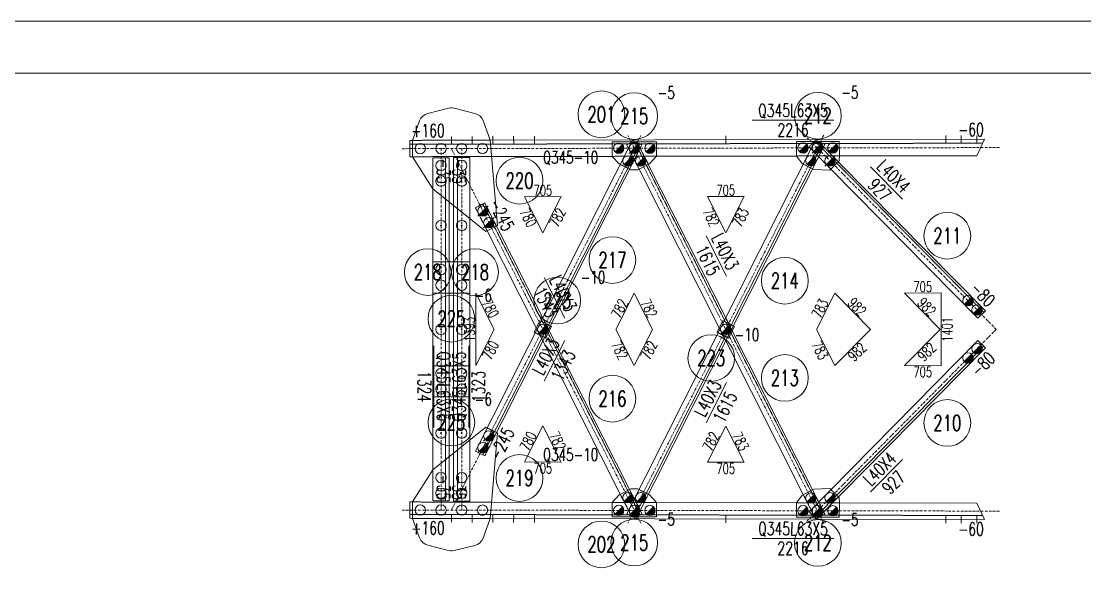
# Model space of a CAD drawing. Extents: x -62666 to 126696, y -48828 to 60042.
# Drawn here: x -54043 to -49945, y 33776 to 35882 of the extents above; entities that cross this region are included whole.
import ezdxf
from ezdxf.enums import TextEntityAlignment as Align

# ---------------------------------------------------------------- set-up
doc = ezdxf.new("R2010")
doc.units = 0
doc.header["$MEASUREMENT"] = 0
doc.linetypes.add('Dash', pattern=[2.75, 2, -0.75])
doc.linetypes.add('DashDot', pattern=[15.6, 9, -3, 0.6, -3])
doc.layers.get('0').update_dxf_attribs({"linetype": 'CONTINUOUS', "lineweight": 25})
doc.styles.get("Standard").update_dxf_attribs({"font": 'simplex.shx', "width": 0.7, "height": 3, "bigfont": 'gbhzfs.shx'})

# ---------------------------------------------------------------- blocks, each defined once
blk = doc.blocks.new('M16X50S')
at = {"color": 3, "linetype": 'Continuous', "lineweight": 13}
blk.add_line((-1, -1), (1, 1), dxfattribs=at)
blk.add_circle((0, 0), 1, dxfattribs=at)
for radius in [0.9, 0.8, 0.7, 0.6, 0.5, 0.4, 0.3, 0.2, 0.1]:
    blk.add_arc((0, 0), radius, 225, 45, dxfattribs=at)
blk = doc.blocks.new('M16X40S')
at = {"color": 3, "linetype": 'Continuous', "lineweight": 13}
blk.add_line((-0.707, -0.707), (0.707, 0.707), dxfattribs=at)
blk.add_circle((0, 0), 1, dxfattribs=at)
for radius in [0.9, 0.8, 0.7, 0.6, 0.5, 0.4, 0.3, 0.2, 0.1]:
    blk.add_arc((0, 0), radius, 225, 45, dxfattribs=at)
blk = doc.blocks.new('M20X45S')
at = {"color": 3, "linetype": 'Continuous', "lineweight": 13}
blk.add_circle((0, 0), 1, dxfattribs=at)
blk = doc.blocks.new('DefaultBolt')
at = {"color": 3, "linetype": 'Continuous', "lineweight": 13}
for p, q in [((-0.1, -0.1), (0.1, 0.1)), ((0.1, -0.1), (-0.1, 0.1))]:
    blk.add_line(p, q, dxfattribs=at)
blk.add_circle((0, 0), 1, dxfattribs=at)

msp = doc.modelspace()

# ---------------------------------------------------------------- linework, layer by layer
at = {"color": 7, "linetype": 'Continuous', "lineweight": 18}
for p, q in [((-62666.47025, 35881.84325), (-45846.47025, 35881.84325)), ((-62166.47025, 35681.84325), (-46046.47025, 35681.84325))]:
    msp.add_line(p, q, dxfattribs=at)
at = {"color": 7, "linetype": 'Continuous', "lineweight": 13}
for p, q in [((-51226.26636, 35500.38252), (-50911.26688, 35500.95547)), ((-50646.74247, 35196.11304), (-50769.64441, 35320.69278)), ((-51324.78824, 34899.07132), (-51403.64014, 35055.29993)), ((-51948.56105, 34738.09797), (-52027.52849, 34894.26822)), ((-52452.2938, 34631.74993), (-52452.2938, 34316.74993)), ((-52318.29367, 34631.79844), (-52318.29367, 34316.79844)), ((-51948.56946, 34651.43378), (-52027.53689, 34495.26354)), ((-51324.78824, 34490.47705), (-51403.64014, 34334.24844)), ((-50646.73561, 34193.45653), (-50769.63486, 34068.87413)), ((-51226.26636, 33889.16585), (-50911.26688, 33888.5929))]:
    msp.add_line(p, q, dxfattribs=at)
at = {"color": 1, "linetype": 'Dash', "lineweight": 0}
for p, q in [((-52545.27026, 35407.98323), (-50337.41209, 35411.99911)), ((-52535.3517, 35423.0013), (-52235.35219, 35423.54697)), ((-51693.32533, 35413.97375), (-51709.39456, 35405.86327)), ((-51668.72876, 35414.06648), (-51693.32533, 35413.97375)), ((-51674.35607, 35417.56735), (-51690.05447, 35417.5388)), ((-50953.27949, 33978.79808), (-51677.67296, 35414.03276)), ((-51626.37183, 35330.14507), (-51668.72876, 35414.06648)), ((-50989.26281, 35415.15836), (-51007.05935, 35397.60037)), ((-50968.05043, 35415.01489), (-50989.26281, 35415.15836)), ((-50969.32685, 35418.84973), (-50985.05087, 35418.82113)), ((-50333.27431, 34760.18191), (-50979.3637, 35415.09141)), ((-50894.28049, 35340.23788), (-50968.05043, 35415.01489)), ((-51709.39456, 35405.86327), (-51662.08123, 35312.12178)), ((-51007.05935, 35397.60037), (-50922.75495, 35312.14509)), ((-52229.98022, 35360.55663), (-52535.2371, 35360.0014)), ((-52456.29367, 35236.20143), (-52456.29367, 35356.20143)), ((-52456.29367, 35356.20143), (-52393.29367, 35356.20143)), ((-52408.29367, 35356.20143), (-52408.29367, 34033.34694)), ((-52393.29367, 35356.20143), (-52393.29367, 35185.61907)), ((-52377.2938, 35356.34694), (-52377.2938, 35172.77286)), ((-52314.2938, 35356.34694), (-52377.2938, 35356.34694)), ((-52362.2938, 35356.34694), (-52362.2938, 34033.20143)), ((-52314.2938, 35122.1905), (-52314.2938, 35356.34694)), ((-51595.20825, 35361.71122), (-51765.20797, 35361.40201)), ((-51734.21171, 35330.21108), (-51698.51565, 35312.16138)), ((-50890.20062, 35362.99356), (-51055.20035, 35362.69344)), ((-51029.15815, 35331.43176), (-50993.44875, 35313.40847)), ((-52256.8913, 35181.6607), (-52292.58736, 35163.611)), ((-52292.58736, 35163.611), (-52247.46342, 35074.37148)), ((-51658.28122, 33980.08839), (-52264.03051, 35178.05076)), ((-52211.76737, 35092.42118), (-52256.8913, 35181.6607)), ((-52456.29367, 34834.77419), (-52456.29367, 34954.77419)), ((-52393.29367, 34954.77419), (-52393.29367, 34834.77419)), ((-52377.2938, 34954.77419), (-52377.2938, 34834.77419)), ((-52314.2938, 34834.77419), (-52314.2938, 34954.77419)), ((-52039.63451, 34726.19053), (-52003.93845, 34708.14083)), ((-52007.89586, 34689.23393), (-52033.10873, 34739.09625)), ((-51334.67984, 34726.1042), (-51298.97044, 34708.08091)), ((-51302.88625, 34689.22581), (-51328.0897, 34739.16119)), ((-52026.50042, 34663.52107), (-52062.19648, 34681.57077)), ((-52058.3216, 34700.31444), (-52033.10873, 34650.45212)), ((-51321.49956, 34663.44417), (-51357.20896, 34681.46746)), ((-51353.29315, 34700.32256), (-51328.0897, 34650.38718)), ((-52456.29367, 34434.77419), (-52456.29367, 34554.77419)), ((-52393.29367, 34554.77419), (-52393.29367, 34434.77419)), ((-52377.2938, 34554.77419), (-52377.2938, 34434.77419)), ((-52314.2938, 34434.77419), (-52314.2938, 34554.77419)), ((-52211.76737, 34297.12719), (-52247.46342, 34315.17689)), ((-52314.2938, 34033.20143), (-52314.2938, 34267.35787)), ((-52393.29367, 34203.9293), (-52393.29367, 34033.34694)), ((-52377.2938, 34216.77551), (-52377.2938, 34033.20143)), ((-52456.29367, 34033.34694), (-52456.29367, 34153.34694)), ((-51734.23072, 34059.3749), (-51691.80173, 33975.46505)), ((-51651.14201, 33983.69833), (-51698.53467, 34077.4246)), ((-51626.37402, 34059.39897), (-51662.08342, 34077.42226)), ((-51029.15815, 34058.11661), (-50987.25399, 33975.09227)), ((-50946.13761, 33982.40274), (-50993.44875, 34076.13991)), ((-50894.30214, 34049.29428), (-50922.77812, 34077.38554)), ((-52229.98022, 34028.99174), (-52535.2371, 34029.54697)), ((-52393.29367, 34033.34694), (-52456.29367, 34033.34694)), ((-52377.2938, 34033.20143), (-52314.2938, 34033.20143)), ((-51595.21906, 34027.83717), (-51765.21878, 34028.14638)), ((-50890.20062, 34026.55481), (-51055.20035, 34026.85493)), ((-52545.27026, 33981.56514), (-50337.41209, 33977.54926)), ((-51691.80173, 33975.46505), (-51667.20524, 33975.57597)), ((-51667.20524, 33975.57597), (-51651.14201, 33983.69833)), ((-50987.25399, 33975.09227), (-50962.20684, 33974.29226)), ((-50962.20684, 33974.29226), (-50946.13761, 33982.40274)), ((-52535.3517, 33966.54707), (-52235.35219, 33966.0014)), ((-51686.24822, 33972.00265), (-51670.49926, 33971.974)), ((-50985.53165, 33970.72812), (-50971.83144, 33970.7032))]:
    msp.add_line(p, q, dxfattribs=at)
at = {"color": 2, "linetype": 'DashDot', "lineweight": 0}
for p, q in [((-51655.46117, 35441.63031), (-52385.30214, 33998.25757)), ((-50950.47484, 35442.93932), (-51705.05733, 33947.89141)), ((-50950.47484, 33946.60905), (-51705.05733, 35441.65696)), ((-50285.63291, 34694.80333), (-51013.89102, 35433.00329)), ((-52575.23929, 35390.92869), (-50270.23843, 35395.12126)), ((-52425.29367, 35391.20143), (-52425.29367, 33998.34694)), ((-51655.45276, 33947.90144), (-52385.29374, 35391.27419)), ((-52345.2938, 35391.34694), (-52345.2938, 33998.20143)), ((-50285.63673, 34694.77419), (-51013.88234, 33956.555)), ((-52575.23929, 33998.61968), (-50270.23843, 33994.42711))]:
    msp.add_line(p, q, dxfattribs=at)
at = {"color": 7, "linetype": 'Continuous', "lineweight": 0}
for p, q in [((-51658.28962, 35409.44336), (-52264.03892, 34211.481)), ((-50953.27949, 35410.75029), (-51680.82704, 33969.26647)), ((-50333.27645, 34629.39486), (-50984.27111, 33969.48461))]:
    msp.add_line(p, q, dxfattribs=at)
at = {"color": 1, "linetype": 'Continuous', "lineweight": 0}
for p, q in [((-51962.36913, 35206.13929), (-52103.37282, 35205.88282)), ((-52103.37282, 35205.88282), (-52032.93582, 35066.58282)), ((-52032.93582, 35066.58282), (-51962.36913, 35206.13929)), ((-51257.34989, 35207.07969), (-51398.35385, 35206.82321)), ((-51398.35385, 35206.82321), (-51327.91673, 35067.26674)), ((-51327.91673, 35067.26674), (-51257.34989, 35207.07969)), ((-51680.40487, 34834.33066), (-51750.97155, 34694.77419)), ((-51609.96775, 34694.77419), (-51680.40487, 34834.33066)), ((-50907.89559, 34834.59043), (-50978.46244, 34694.77749)), ((-50769.96859, 34694.78079), (-50907.89559, 34834.59043)), ((-50498.30523, 34834.84624), (-50639.30864, 34834.58977)), ((-50639.30864, 34834.58977), (-50501.38163, 34694.78013)), ((-50498.30523, 34554.70741), (-50498.30523, 34834.84624)), ((-52291.37774, 34834.07419), (-52291.37774, 34555.47419)), ((-52220.94074, 34694.77419), (-52291.37774, 34834.07419)), ((-52291.37774, 34555.47419), (-52220.94074, 34694.77419)), ((-51750.97155, 34694.77419), (-51680.40487, 34555.21771)), ((-51680.40487, 34555.21771), (-51609.96775, 34694.77419)), ((-50978.46244, 34694.77749), (-50907.89587, 34554.96454)), ((-50907.89587, 34554.96454), (-50769.96859, 34694.78079)), ((-50501.38163, 34694.78013), (-50639.30892, 34554.96388)), ((-50639.30892, 34554.96388), (-50498.30523, 34554.70741)), ((-52032.93582, 34322.96556), (-52103.37282, 34183.66556)), ((-51962.36913, 34183.40909), (-52032.93582, 34322.96556)), ((-51327.9171, 34322.28163), (-51398.35422, 34182.72516)), ((-51257.35054, 34182.46869), (-51327.9171, 34322.28163)), ((-52103.37282, 34183.66556), (-51962.36913, 34183.40909)), ((-51398.35422, 34182.72516), (-51257.35054, 34182.46869))]:
    msp.add_line(p, q, dxfattribs=at)
at = {"color": 7, "linetype": 'Continuous', "lineweight": 0}
for points in [[(-52396.28256, 35546.91204), (-52476.28243, 35526.76649)], [(-52389.04111, 35548.11807), (-52396.28256, 35546.91204)], [(-52381.69993, 35548.13064), (-52389.04111, 35548.11807)], [(-52374.45439, 35546.9494), (-52381.69993, 35548.13064)], [(-52294.45452, 35527.09488), (-52374.45439, 35546.9494)], [(-52507.52828, 35498.66049), (-52535.3517, 35423.0013)], [(-52502.55212, 35508.36379), (-52507.52828, 35498.66049)], [(-52495.38799, 35516.58519), (-52502.55212, 35508.36379)], [(-52486.4566, 35522.84189), (-52495.38799, 35516.58519)], [(-52476.28243, 35526.76649), (-52486.4566, 35522.84189)], [(-52284.23028, 35523.18573), (-52294.45452, 35527.09488)], [(-52275.25235, 35516.92368), (-52284.23028, 35523.18573)], [(-52268.05193, 35508.67926), (-52275.25235, 35516.92368)], [(-52263.05507, 35498.94028), (-52268.05193, 35508.67926)], [(-52235.35219, 35423.54697), (-52263.05507, 35498.94028)], [(-52545.29755, 35422.98321), (-52535.3517, 35423.0013)], [(-52545.18296, 35359.98331), (-52545.29755, 35422.98321)], [(-52535.3517, 35423.0013), (-52535.2371, 35360.0014)], [(-52292.59576, 34225.92075), (-51686.84647, 35423.88312)], [(-52235.35219, 35423.54697), (-50330.29653, 35427.01208)], [(-52207.30536, 35094.67739), (-52235.35219, 35423.54697)], [(-51690.05447, 35417.5388), (-51765.30983, 35417.40192)], [(-51765.30983, 35417.40192), (-51765.20797, 35361.40201)], [(-51709.39456, 33983.6851), (-50981.84701, 35425.16892)], [(-51686.84647, 35423.88312), (-51651.15041, 35405.83342)], [(-51595.31011, 35417.71113), (-51674.35607, 35417.56735)], [(-51595.20825, 35361.71122), (-51595.31011, 35417.71113)], [(-50985.05087, 35418.82113), (-51055.3022, 35418.69335)], [(-51055.3022, 35418.69335), (-51055.20035, 35362.69344)], [(-50981.84701, 35425.16892), (-50946.13761, 35407.14563)], [(-50890.30248, 35418.99347), (-50969.32685, 35418.84973)], [(-50890.20062, 35362.99356), (-50890.30248, 35418.99347)], [(-50330.29653, 35427.01208), (-50360.18189, 35363.95761)], [(-51651.15041, 35405.83342), (-52256.89971, 34207.87106)], [(-50946.13761, 35407.14563), (-51673.68516, 33965.66181)], [(-52535.2371, 35360.0014), (-52545.18296, 35359.98331)], [(-52535.2371, 35360.0014), (-52456.29367, 35236.20143)], [(-51765.20797, 35361.40201), (-52229.98022, 35360.55663)], [(-51765.20797, 35361.40201), (-51738.67372, 35332.46729)], [(-51738.67372, 35332.46729), (-51734.21171, 35330.21108)], [(-51666.5449, 35309.86886), (-51621.90816, 35332.39798)], [(-51328.0897, 34739.16119), (-51626.37183, 35330.14507)], [(-51621.90816, 35332.39798), (-51595.20825, 35361.71122)], [(-51055.20035, 35362.69344), (-51595.20825, 35361.71122)], [(-51055.20035, 35362.69344), (-51033.62182, 35333.68467)], [(-51033.62182, 35333.68467), (-51029.15815, 35331.43176)], [(-50926.31494, 35308.63282), (-50890.72244, 35343.74824)], [(-50327.57942, 34765.80047), (-50894.28049, 35340.23788)], [(-50890.72244, 35343.74824), (-50890.20062, 35362.99356)], [(-50360.18189, 35363.95761), (-50890.20062, 35362.99356)], [(-51698.51565, 35312.16138), (-51694.05365, 35309.90516)], [(-51694.05365, 35309.90516), (-51666.5449, 35309.86886)], [(-51662.08123, 35312.12178), (-51353.29315, 34700.32256)], [(-50993.44875, 35313.40847), (-50988.98508, 35311.15556)], [(-50988.98508, 35311.15556), (-50926.31494, 35308.63282)], [(-50922.75495, 35312.14509), (-50356.05389, 34737.70767)], [(-52456.29367, 34954.77419), (-52456.29367, 35236.20143)], [(-52456.29367, 35236.20143), (-52251.92543, 35072.11527)], [(-52393.29367, 35185.61907), (-52393.29367, 34954.77419)], [(-52377.2938, 35172.77286), (-52377.2938, 34954.77419)], [(-52314.2938, 34954.77419), (-52314.2938, 35122.1905)], [(-52251.92543, 35072.11527), (-52207.30536, 35094.67739)], [(-52033.10873, 34739.09625), (-52211.76737, 35092.42118)], [(-52247.46342, 35074.37148), (-52058.3216, 34700.31444)], [(-52456.29367, 34954.77419), (-52456.29367, 34834.77419)], [(-52314.2938, 34954.77419), (-52456.29367, 34954.77419)], [(-52314.2938, 34834.77419), (-52314.2938, 34954.77419)], [(-52456.29367, 34554.77419), (-52456.29367, 34834.77419)], [(-52456.29367, 34834.77419), (-52314.2938, 34834.77419)], [(-52393.29367, 34834.77419), (-52393.29367, 34554.77419)], [(-52377.2938, 34834.77419), (-52377.2938, 34554.77419)], [(-52314.2938, 34554.77419), (-52314.2938, 34834.77419)], [(-50356.05389, 34737.70767), (-50327.57942, 34765.80047)], [(-52066.65848, 34683.82698), (-52044.09651, 34728.44674)], [(-52044.09651, 34728.44674), (-52039.63451, 34726.19053)], [(-51361.67263, 34683.72037), (-51339.14352, 34728.35712)], [(-51339.14352, 34728.35712), (-51334.67984, 34726.1042)], [(-52062.19648, 34681.57077), (-52066.65848, 34683.82698)], [(-51999.47645, 34705.88462), (-52022.03841, 34661.26486)], [(-51698.53467, 34077.4246), (-52007.89586, 34689.23393)], [(-52003.93845, 34708.14083), (-51999.47645, 34705.88462)], [(-51357.20896, 34681.46746), (-51361.67263, 34683.72037)], [(-51294.50677, 34705.828), (-51317.03589, 34661.19126)], [(-50993.44875, 34076.13991), (-51302.88625, 34689.22581)], [(-51298.97044, 34708.08091), (-51294.50677, 34705.828)], [(-52033.10873, 34650.45212), (-51734.23072, 34059.3749)], [(-52022.03841, 34661.26486), (-52026.50042, 34663.52107)], [(-51328.0897, 34650.38718), (-51029.15815, 34058.11661)], [(-51317.03589, 34661.19126), (-51321.49956, 34663.44417)], [(-51007.05189, 33991.95761), (-50356.05723, 34651.86786)], [(-50356.05723, 34651.86786), (-50327.58125, 34623.7766)], [(-50327.58125, 34623.7766), (-50978.57591, 33963.86635)], [(-52456.29367, 34554.77419), (-52456.29367, 34434.77419)], [(-52314.2938, 34554.77419), (-52456.29367, 34554.77419)], [(-52314.2938, 34434.77419), (-52314.2938, 34554.77419)], [(-52456.29367, 34153.34694), (-52456.29367, 34434.77419)], [(-52456.29367, 34434.77419), (-52314.2938, 34434.77419)], [(-52393.29367, 34434.77419), (-52393.29367, 34203.9293)], [(-52377.2938, 34434.77419), (-52377.2938, 34216.77551)], [(-52314.2938, 34267.35787), (-52314.2938, 34434.77419)], [(-52251.92543, 34317.43311), (-52456.29367, 34153.34694)], [(-52247.46342, 34315.17689), (-52251.92543, 34317.43311)], [(-52235.35219, 33966.0014), (-52207.30536, 34294.87098)], [(-52207.30536, 34294.87098), (-52211.76737, 34297.12719)], [(-52256.89971, 34207.87106), (-52292.59576, 34225.92075)], [(-52456.29367, 34153.34694), (-52535.2371, 34029.54697)], [(-51738.69273, 34057.11869), (-51765.21878, 34028.14638)], [(-51694.07266, 34079.68081), (-51738.69273, 34057.11869)], [(-51666.54709, 34079.67518), (-51694.07266, 34079.68081)], [(-51662.08342, 34077.42226), (-51666.54709, 34079.67518)], [(-51621.91035, 34057.14606), (-51626.37402, 34059.39897)], [(-51595.21906, 34027.83717), (-51621.91035, 34057.14606)], [(-51033.62182, 34055.8637), (-51055.20035, 34026.85493)], [(-50988.98508, 34078.39282), (-51033.62182, 34055.8637)], [(-50926.33762, 34080.89695), (-50988.98508, 34078.39282)], [(-50922.77812, 34077.38554), (-50926.33762, 34080.89695)], [(-52545.18296, 34029.56506), (-52545.29755, 33966.56516)], [(-52535.2371, 34029.54697), (-52545.18296, 34029.56506)], [(-52535.2371, 34029.54697), (-52535.3517, 33966.54707)], [(-51765.21878, 34028.14638), (-52229.98022, 34028.99174)], [(-51765.21878, 34028.14638), (-51765.32063, 33972.14647)], [(-51595.32091, 33971.83726), (-51595.21906, 34027.83717)], [(-51055.20035, 34026.85493), (-51595.21906, 34027.83717)], [(-51055.20035, 34026.85493), (-51055.30221, 33970.85502)], [(-50890.74264, 34045.78287), (-50894.30214, 34049.29428)], [(-50890.20062, 34026.55481), (-50890.74264, 34045.78287)], [(-50890.30248, 33970.5549), (-50890.20062, 34026.55481)], [(-50360.18189, 34025.59076), (-50890.20062, 34026.55481)], [(-50330.29653, 33962.5363), (-50360.18189, 34025.59076)], [(-51673.68516, 33965.66181), (-51709.39456, 33983.6851)], [(-50978.57591, 33963.86635), (-51007.05189, 33991.95761)], [(-52545.29755, 33966.56516), (-52535.3517, 33966.54707)], [(-52535.3517, 33966.54707), (-52507.52828, 33890.88788)], [(-52263.05507, 33890.60809), (-52235.35219, 33966.0014)], [(-52235.35219, 33966.0014), (-50330.29653, 33962.5363)], [(-51765.32063, 33972.14647), (-51686.24822, 33972.00265)], [(-51670.49926, 33971.974), (-51595.32091, 33971.83726)], [(-51055.30221, 33970.85502), (-50985.53165, 33970.72812)], [(-50971.83144, 33970.7032), (-50890.30248, 33970.5549)], [(-52507.52828, 33890.88788), (-52502.55212, 33881.18459)], [(-52502.55212, 33881.18459), (-52495.38799, 33872.96319)], [(-52495.38799, 33872.96319), (-52486.4566, 33866.70648)], [(-52486.4566, 33866.70648), (-52476.28243, 33862.78188)], [(-52476.28243, 33862.78188), (-52396.28256, 33842.63634)], [(-52374.45439, 33842.59897), (-52294.45452, 33862.45349)], [(-52294.45452, 33862.45349), (-52284.23028, 33866.36264)], [(-52284.23028, 33866.36264), (-52275.25235, 33872.62469)], [(-52275.25235, 33872.62469), (-52268.05193, 33880.86911)], [(-52268.05193, 33880.86911), (-52263.05507, 33890.60809)], [(-52396.28256, 33842.63634), (-52389.04111, 33841.4303)], [(-52389.04111, 33841.4303), (-52381.69993, 33841.41774)], [(-52381.69993, 33841.41774), (-52374.45439, 33842.59897)]]:
    msp.add_lwpolyline(points, dxfattribs=at)
at = {"color": 3, "linetype": 'Continuous', "lineweight": 20}
for points in [[(-52385.32509, 35438.27421), (-52385.27053, 35408.27426)], [(-52305.32523, 35438.41972), (-52305.27066, 35408.41977)], [(-52225.32536, 35438.56523), (-52225.27079, 35408.56528)], [(-52145.32549, 35438.71074), (-52145.27092, 35408.71079)], [(-52065.32562, 35438.85625), (-52065.27106, 35408.8563)], [(-51327.8245, 35440.1977), (-51327.76994, 35410.19775)], [(-50480.32357, 35441.73922), (-50480.269, 35411.73927)], [(-50420.32367, 35441.84835), (-50420.2691, 35411.8484)], [(-50360.32377, 35441.95749), (-50360.2692, 35411.95753)], [(-52385.32509, 33951.27417), (-52385.27053, 33981.27412)], [(-52305.32523, 33951.12865), (-52305.27066, 33981.1286)], [(-52225.32536, 33950.98314), (-52225.27079, 33980.98309)], [(-52145.32549, 33950.83763), (-52145.27092, 33980.83758)], [(-52065.32562, 33950.69212), (-52065.27106, 33980.69207)], [(-51327.8245, 33949.35068), (-51327.76994, 33979.35063)], [(-50480.32357, 33947.80915), (-50480.269, 33977.80911)], [(-50420.32367, 33947.70002), (-50420.2691, 33977.69997)], [(-50360.32377, 33947.59089), (-50360.2692, 33977.59084)]]:
    msp.add_lwpolyline(points, dxfattribs=at)
at = {"color": 7, "linetype": 'Continuous', "lineweight": 13}
for centre in [(-51807.14395, 35523.326), (-51680.49004, 35516.55636), (-50972.98241, 35517.84325), (-52122.68684, 35267.52461), (-50474.10694, 35055.29435), (-51764.71911, 34961.83963), (-52476.2938, 34915.29844), (-52294.29367, 34915.24993), (-51100.27271, 34882.04338), (-51977.11347, 34805.51342), (-52385.29374, 34735.77419), (-51383.9619, 34584.07506), (-51100.27271, 34507.505), (-51764.7107, 34427.69213), (-52385.29374, 34335.77419), (-50474.10143, 34334.28066), (-52122.68684, 34122.02376), (-51807.14395, 33866.22237), (-51680.50085, 33872.99203), (-50972.98241, 33871.70513)]:
    msp.add_circle(centre, 90, dxfattribs=at)

# ---------------------------------------------------------------- block references
at = {"color": 3, "linetype": 'Continuous', "lineweight": 13}
for name, p, xscale, yscale, zscale in [('M20X45S', (-52505.29354, 35391.05592), 20.00000000000728, 20.00000000000728, 20.00000000000454), ('M20X45S', (-52425.29367, 35391.20143), 19.99999999998545, 19.99999999998545, 19.99999999998182), ('M20X45S', (-52345.2938, 35391.34694), 19.99999999998545, 19.99999999998545, 19.99999999998182), ('M20X45S', (-52265.29394, 35391.49245), 19.99999999998545, 19.99999999998545, 19.99999999998182), ('M16X40S', (-51740.2644, 35392.44743), 19.99999999998545, 19.99999999998545, 19.99999999998182), ('M16X50S', (-51680.26449, 35392.55657), 19.99999999998545, 19.99999999998545, 19.99999999998182), ('M16X40S', (-51620.26459, 35392.6657), 19.99999999998545, 19.99999999998545, 19.99999999998182), ('M16X40S', (-51030.25677, 35393.73887), 19.99999999998545, 19.99999999998545, 19.99999999998182), ('M16X50S', (-50975.25686, 35393.8389), 19.99999999998545, 19.99999999998545, 19.99999999998182), ('M16X40S', (-50915.25696, 35393.94804), 19.99999999998545, 19.99999999998545, 19.99999999998182), ('M20X45S', (-52425.29367, 35326.20143), 19.99999999998545, 19.99999999998545, 19.99999999998182), ('M20X45S', (-52345.2938, 35326.34694), 19.99999999998545, 19.99999999998545, 19.99999999998182), ('M16X40S', (-51705.0827, 35343.49611), 19.99999999998545, 19.99999999998545, 19.99999999998182), ('M16X40S', (-51655.49109, 35343.45179), 19.99999999998545, 19.99999999998545, 19.99999999998182), ('M16X40S', (-51000.03889, 35344.73849), 19.99999999998545, 19.99999999998545, 19.99999999998182), ('M16X50S', (-50926.07486, 35343.98831), 19.99999999998545, 19.99999999998545, 19.99999999998182), ('M20X45S', (-52425.29367, 35266.20143), 19.99999999998545, 19.99999999998545, 19.99999999998182), ('M20X45S', (-52345.2938, 35266.34694), 19.99999999998545, 19.99999999998545, 19.99999999998182), ('M16X50S', (-52263.45835, 35150.32597), 19.99999999998545, 19.99999999998545, 19.99999999998182), ('M16X50S', (-52240.89638, 35105.70621), 19.99999999998545, 19.99999999998545, 19.99999999998182), ('DefaultBolt', (-52425.29367, 35094.77419), 19.99999999998545, 19.99999999998545, 19.99999999998182), ('DefaultBolt', (-52345.2938, 35094.77419), 19.99999999998545, 19.99999999998545, 19.99999999998182), ('M20X45S', (-52425.29367, 34924.77419), 19.99999999998545, 19.99999999998545, 19.99999999998182), ('M20X45S', (-52345.2938, 34924.77419), 19.99999999998545, 19.99999999998545, 19.99999999998182), ('M20X45S', (-52425.29367, 34864.77419), 19.99999999998545, 19.99999999998545, 19.99999999998182), ('M20X45S', (-52345.2938, 34864.77419), 19.99999999998545, 19.99999999998545, 19.99999999998182), ('M16X40S', (-50394.48785, 34805.14431), 19.99999999998545, 19.99999999998545, 19.99999999998182), ('M16X40S', (-50359.37357, 34769.55066), 19.99999999998545, 19.99999999998545, 19.99999999998182), ('DefaultBolt', (-52425.29367, 34694.77419), 19.99999999998545, 19.99999999998545, 19.99999999998182), ('DefaultBolt', (-52345.2938, 34694.77419), 19.99999999998545, 19.99999999998545, 19.99999999998182), ('M16X50S', (-52033.06746, 34694.8558), 19.99999999998545, 19.99999999998545, 19.99999999998182), ('M16X50S', (-51328.0897, 34694.77419), 19.99999999998545, 19.99999999998545, 19.99999999998182), ('M16X40S', (-50359.37628, 34620.02475), 19.99999999998545, 19.99999999998545, 19.99999999998182), ('M16X40S', (-50394.49035, 34584.42978), 19.99999999998545, 19.99999999998545, 19.99999999998182), ('M20X45S', (-52425.29367, 34524.77419), 19.99999999998545, 19.99999999998545, 19.99999999998182), ('M20X45S', (-52345.2938, 34524.77419), 19.99999999998545, 19.99999999998545, 19.99999999998182), ('M20X45S', (-52425.29367, 34464.77419), 19.99999999998545, 19.99999999998545, 19.99999999998182), ('M20X45S', (-52345.2938, 34464.77419), 19.99999999998545, 19.99999999998545, 19.99999999998182), ('DefaultBolt', (-52425.29367, 34294.77419), 19.99999999998545, 19.99999999998545, 19.99999999998182), ('DefaultBolt', (-52345.2938, 34294.77419), 19.99999999998545, 19.99999999998545, 19.99999999998182), ('M16X50S', (-52240.89638, 34283.84216), 19.99999999998545, 19.99999999998545, 19.99999999998182), ('M16X50S', (-52263.45835, 34239.2224), 19.99999999998545, 19.99999999998545, 19.99999999998182), ('M20X45S', (-52425.29367, 34123.34694), 19.99999999998545, 19.99999999998545, 19.99999999998182), ('M20X45S', (-52345.2938, 34123.20143), 19.99999999998545, 19.99999999998545, 19.99999999998182), ('M20X45S', (-52425.29367, 34063.34694), 19.99999999998545, 19.99999999998545, 19.99999999998182), ('M20X45S', (-52345.2938, 34063.20143), 19.99999999998545, 19.99999999998545, 19.99999999998182), ('M16X40S', (-51705.10171, 34046.08987), 19.99999999998545, 19.99999999998545, 19.99999999998182), ('M16X40S', (-51655.49328, 34046.09225), 19.99999999998545, 19.99999999998545, 19.99999999998182), ('M16X40S', (-51000.03889, 34044.80989), 19.99999999998545, 19.99999999998545, 19.99999999998182), ('M16X40S', (-50926.09717, 34045.54242), 19.99999999998545, 19.99999999998545, 19.99999999998182), ('M20X45S', (-52505.29354, 33998.49245), 20.00000000000728, 20.00000000000728, 20.00000000000454), ('M20X45S', (-52425.29367, 33998.34694), 19.99999999998545, 19.99999999998545, 19.99999999998182), ('M20X45S', (-52345.2938, 33998.20143), 19.99999999998545, 19.99999999998545, 19.99999999998182), ('M20X45S', (-52265.29394, 33998.05592), 19.99999999998545, 19.99999999998545, 19.99999999998182), ('M16X40S', (-51740.2752, 33997.10096), 19.99999999998545, 19.99999999998545, 19.99999999998182), ('M16X50S', (-51680.2753, 33996.99183), 19.99999999998545, 19.99999999998545, 19.99999999998182), ('M16X40S', (-51620.2754, 33996.88269), 19.99999999998545, 19.99999999998545, 19.99999999998182), ('M16X40S', (-51030.25678, 33995.80951), 19.99999999998545, 19.99999999998545, 19.99999999998182), ('M16X50S', (-50975.25687, 33995.70947), 19.99999999998545, 19.99999999998545, 19.99999999998182), ('M16X40S', (-50915.25697, 33995.60033), 19.99999999998545, 19.99999999998545, 19.99999999998182)]:
    msp.add_blockref(name, p, dxfattribs=dict(at, xscale=xscale, yscale=yscale, zscale=zscale))

# ---------------------------------------------------------------- texts
at = {"color": 7, "linetype": 'Continuous', "lineweight": 13, "width": 0.7}
for s, p in [('-5', (-51590.49004, 35606.55636)), ('-5', (-50882.98241, 35607.84325)), ('Q345-10', (-52032.68684, 35357.52461)), ('-10', (-51887.11347, 34895.51342)), ('-6', (-52295.29374, 34825.77419)), ('-10', (-51293.9619, 34674.07506)), ('-6', (-52295.29374, 34425.77419)), ('Q345-10', (-52032.68684, 34212.02376)), ('-5', (-51590.50085, 33962.99203)), ('-5', (-50882.98241, 33961.70513))]:
    msp.add_text(s, height=48, dxfattribs=at).set_placement(p, align=Align.MIDDLE_LEFT)
for s, p in [('201', (-51807.14395, 35523.326)), ('215', (-51680.49004, 35516.55636)), ('212', (-50972.98241, 35517.84325)), ('220', (-52122.68684, 35267.52461)), ('211', (-50474.10694, 35055.29435)), ('217', (-51764.71911, 34961.83963)), ('218', (-52476.2938, 34915.29844)), ('218', (-52294.29367, 34915.24993)), ('214', (-51100.27271, 34882.04338)), ('223', (-51977.11347, 34805.51342)), ('225', (-52385.29374, 34735.77419)), ('223', (-51383.9619, 34584.07506)), ('213', (-51100.27271, 34507.505)), ('216', (-51764.7107, 34427.69213)), ('225', (-52385.29374, 34335.77419)), ('210', (-50474.10143, 34334.28066)), ('219', (-52122.68684, 34122.02376)), ('202', (-51807.14395, 33866.22237)), ('215', (-51680.50085, 33872.99203)), ('212', (-50972.98241, 33871.70513))]:
    msp.add_text(s, height=60, dxfattribs=at).set_placement(p, align=Align.MIDDLE_CENTER)
for s, rotation, p in [('Q345L63X5', 0.10421528, (-51068.83483, 35538.16893)), ('+160', 0.10421528, (-52475.36587, 35460.61047)), ('2216', 0.10421528, (-51068.69841, 35463.16906)), ('-60', 0.10421528, (-50382.86465, 35464.41652)), ('-35', 270, (-52414.7938, 35303.84694)), ('-35', 270, (-52355.79367, 35303.70143)), ('L40X4', 314.6115693, (-50681.49863, 35284.7399)), ('927', 314.6115693, (-50734.88825, 35232.06592)), ('-245', 296.82342805, (-52191.83928, 35136.11419)), ('L40X3', 296.78104951, (-51330.73663, 34994.08246)), ('1615', 296.78104951, (-51397.69175, 34960.28879)), ('L40X3', 296.82342805, (-51954.57972, 34833.10469)), ('1343', 296.82342805, (-52021.50982, 34799.2615)), ('-80', 314.6115693, (-50337.75519, 34829.51138)), ('L40X3', 63.17657195, (-52021.51822, 34590.27025)), ('Q345L63X5', 270, (-52414.7938, 34474.24993)), ('Q345L63X5', 90, (-52355.79367, 34474.29844)), ('1343', 63.17657195, (-51954.58812, 34556.42707)), ('-80', 45.38966814, (-50337.7548, 34560.06633)), ('1324', 270, (-52489.7938, 34474.24993)), ('1323', 90, (-52280.79367, 34474.29844)), ('L40X3', 63.21895049, (-51397.69175, 34429.25958)), ('1615', 63.21895049, (-51330.73663, 34395.46591)), ('-245', 63.17657195, (-52191.84768, 34253.41756)), ('L40X4', 45.38966814, (-50734.88146, 34157.50088)), ('927', 45.38966814, (-50681.48901, 34104.82978)), ('-35', 270, (-52414.7938, 34085.70143)), ('-35', 270, (-52355.79367, 34085.84694)), ('+160', 359.89578472, (-52475.36587, 33928.9379)), ('Q345L63X5', 359.89578472, (-51068.69841, 33926.37931)), ('-60', 359.89578472, (-50382.86465, 33925.13185)), ('2216', 359.89578472, (-51068.83483, 33851.37944))]:
    msp.add_text(s, height=50, rotation=rotation, dxfattribs=at).set_placement(p, align=Align.MIDDLE_CENTER)
at = {"color": 7, "linetype": 'Continuous', "lineweight": 20, "width": 0.7}
for s, rotation, p in [('705', 0.10421528, (-52032.91463, 35230.01101)), ('705', 0.10421528, (-51327.89553, 35230.95141)), ('780', 296.82342805, (-52089.57195, 35125.403)), ('782', 296.78104951, (-51384.56093, 35126.231)), ('783', 63.21886, (-51271.20769, 35126.3592)), ('782', 63.17657195, (-51976.23484, 35125.53123)), ('705', 0.10421528, (-50568.85059, 34858.71797)), ('780', 296.82342805, (-52234.7416, 34775.25401)), ('782', 63.17657195, (-51737.10584, 34775.38224)), ('782', 296.78104951, (-51623.76067, 34775.3664)), ('783', 63.21886, (-50964.60464, 34775.49797)), ('982', 314.611627, (-50821.84688, 34781.54075)), ('982', 314.611627, (-50553.25993, 34781.54009)), ('1393', 90, (-52315.37774, 34694.77419)), ('1401', 90, (-50474.30523, 34694.77683)), ('780', 63.17657195, (-52234.7416, 34614.29437)), ('782', 296.82342805, (-51737.10584, 34614.16613)), ('782', 63.21895049, (-51623.76067, 34614.18198)), ('783', 296.78104951, (-50964.60479, 34614.05704)), ('982', 45.38966814, (-50821.84664, 34608.01791)), ('982', 45.38966814, (-50553.25969, 34608.01725)), ('705', 359.89578472, (-50568.85073, 34530.83569)), ('782', 296.82342805, (-51976.23484, 34264.01714)), ('780', 63.17657195, (-52089.57195, 34264.14538)), ('782', 63.21895049, (-51384.5613, 34263.31737)), ('783', 296.78104951, (-51271.20818, 34263.18914)), ('705', 359.89578472, (-52032.91463, 34159.53736)), ('705', 359.89578472, (-51327.89603, 34158.59696))]:
    msp.add_text(s, height=40, rotation=rotation, dxfattribs=at).set_placement(p, align=Align.MIDDLE_CENTER)

doc.saveas('drawing.dxf')
